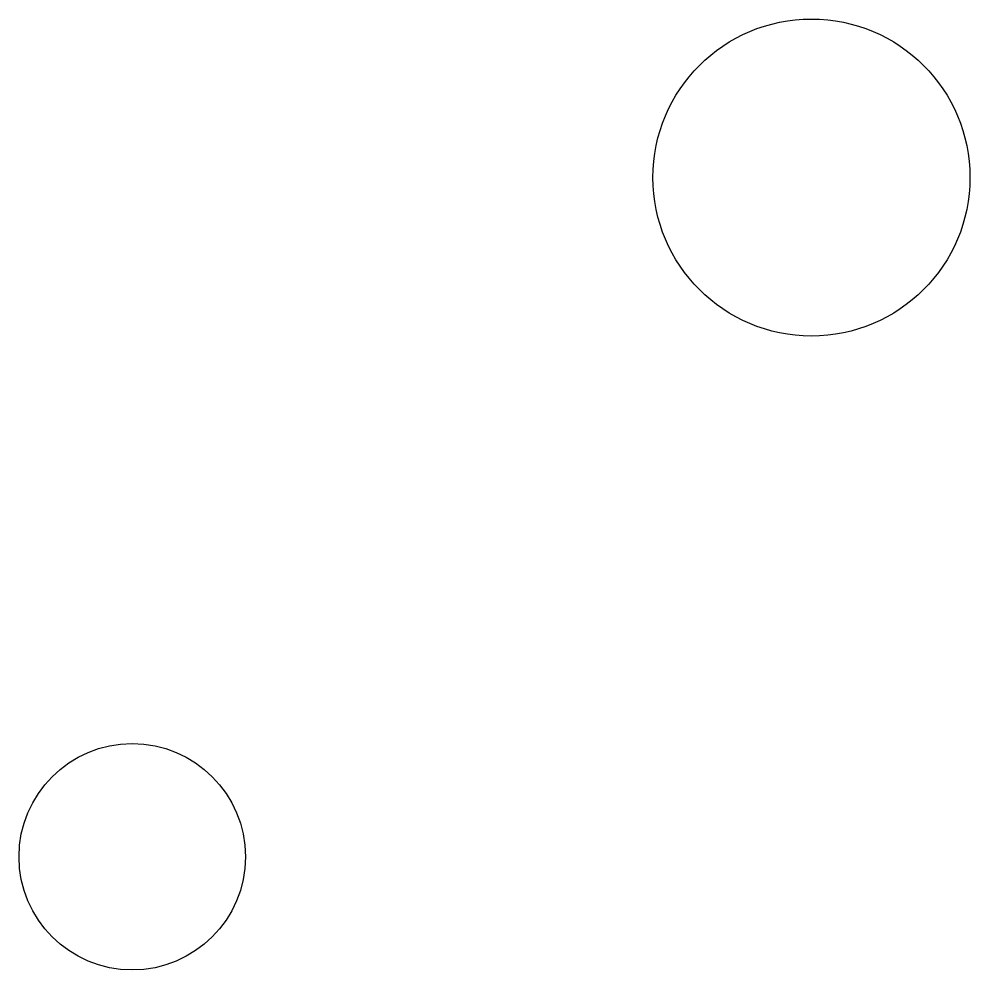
# Model space of a CAD drawing. Header units: millimetres. Extents: x -5 to 37, y -5 to 37.
import ezdxf

# ---------------------------------------------------------------- set-up
doc = ezdxf.new("R2010")
doc.units = ezdxf.units.MM

msp = doc.modelspace()

# ---------------------------------------------------------------- linework, layer by layer
for centre, radius in [((30, 30), 7), ((10, 10), 0), ((0, 0), 5)]:
    msp.add_circle(centre, radius)

doc.saveas('drawing.dxf')
